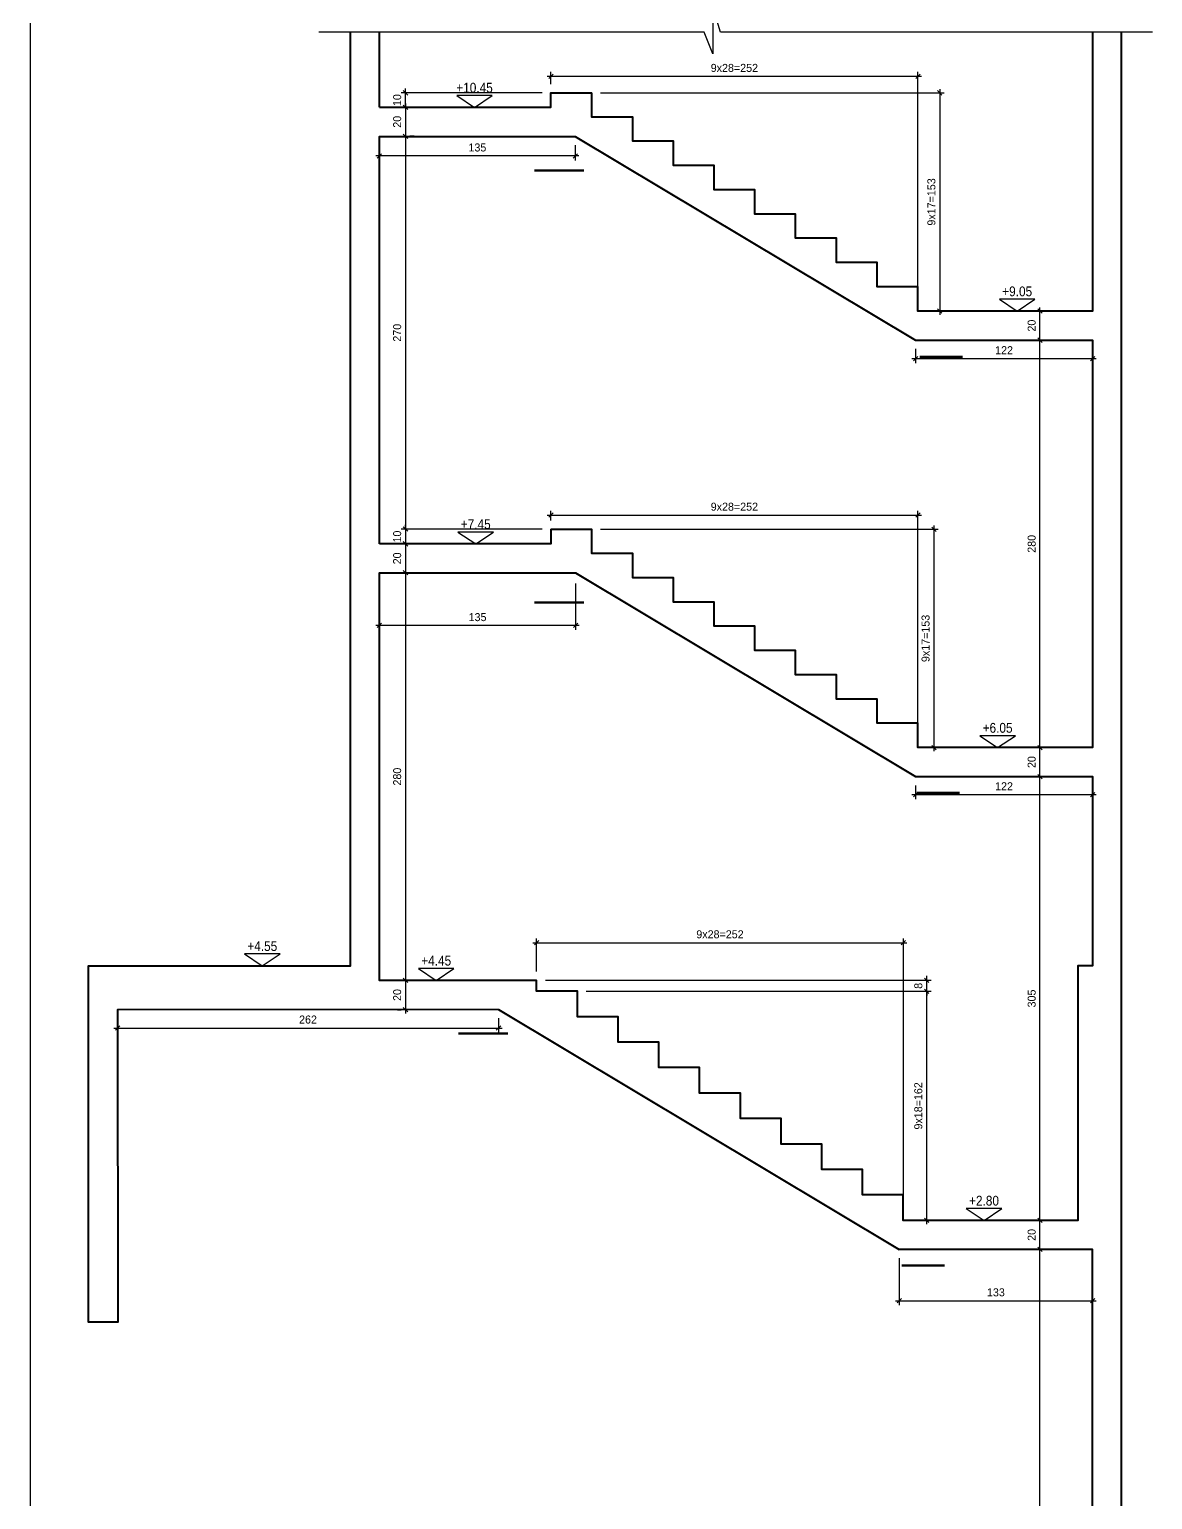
# Model space of a CAD drawing. Header units: inches. Extents: x -5298 to 11252, y 8210 to 22495.
# Drawn here: x 6456 to 7227, y 15695 to 16705 of the extents above; entities that cross this region are included whole.
import ezdxf
from ezdxf.enums import TextEntityAlignment as Align

# ---------------------------------------------------------------- set-up
doc = ezdxf.new("R2010")
doc.units = ezdxf.units.IN
doc.header["$LTSCALE"] = 11
doc.header["$MEASUREMENT"] = 0
doc.layers.get('Defpoints').update_dxf_attribs({"color": 40})
for name, color, linetype in [('break', 1, 'Continuous'), ('dim', 3, 'Continuous'), ('dim-50-v', 2, 'Continuous'), ('otm-text', 1, 'Continuous'), ('P-lines', 3, 'Continuous')]:
    doc.layers.add(name, color=color, linetype=linetype)
doc.layers.add('W', color=1, linetype='Continuous', lineweight=50)
doc.layers.add('W-Conc', color=3, linetype='Continuous', lineweight=40)
doc.styles.add('danmm', font='danmm.shx', dxfattribs={"width": 0.9})
doc.styles.add('HEBTXT', font='hebtxt-weld.shx')
doc.styles.add('ROMANS', font='romans')
doc.styles.get("Standard").update_dxf_attribs({"font": 'arial.ttf'})
doc.dimstyles.new('25', dxfattribs={"dimtxt": 5.5, "dimasz": 3, "dimexe": 3, "dimexo": 6, "dimgap": 3, "dimtad": 1, "dimdec": 0, "dimrnd": 0.5, "dimtxsty": 'HEBTXT', "dimblk1": 'OBLIQUE', "dimblk2": 'OBLIQUE', "dimsah": 1, "dimcen": 1, "dimdle": 2.5, "dimclre": 9, "dimclrt": 3, "dimazin": 3, "dimtfac": 1, "dimtdec": 0, "dimtix": 1, "dimtmove": 2, "dimatfit": 3, "dimldrblk": 'OBLIQUE'})
doc.dimstyles.get("Standard").update_dxf_attribs({"dimtxt": 2.5, "dimasz": 2.5, "dimexe": 1.25, "dimexo": 0.625, "dimtad": 1, "dimtxsty": 'Standard', "dimcen": 2.5, "dimazin": 3, "dimtfac": 1, "dimtmove": 0, "dimatfit": 3})

# ---------------------------------------------------------------- blocks, each defined once
blk = doc.blocks.new('MF1')
blk.add_lwpolyline([(30, 20), (0, 0), (-30, 20)], close=True)
at = {"style": 'ROMANS'}
blk.add_attdef('0', text='', height=6, dxfattribs=at).set_placement((0, 25), align=Align.CENTER)
blk = doc.blocks.new('_OBLIQUE')
at = {"color": 0, "linetype": 'ByBlock'}
blk.add_line((-0.5, -0.5), (0.5, 0.5), dxfattribs=at)
blk = doc.blocks.new('*D839')
at = {"layer": 'Defpoints', "color": 0, "ltscale": 5, "transparency": 16777216}
for p in [(6714.1, 16651.6, 0), (6714.1, 16631.6, 0), (6714.1, 16631.6)]:
    blk.add_point(p, dxfattribs=at)
at = {"layer": 'dim-50-v', "color": 0, "lineweight": -2, "ltscale": 5, "transparency": 16777216}
blk.add_line((6714.1, 16654.1), (6714.1, 16629.1), dxfattribs=at)
at = {"layer": 'dim-50-v', "color": 9, "lineweight": -2, "ltscale": 5, "transparency": 16777216}
for p, q in [((6720.1, 16651.6), (6717.1, 16651.6)), ((6720.1, 16631.6), (6717.1, 16631.6))]:
    blk.add_line(p, q, dxfattribs=at)
at = {"layer": 'dim-50-v', "color": 0, "lineweight": -2, "ltscale": 5, "transparency": 16777216, "xscale": 3, "yscale": 3, "zscale": 3}
for p, rotation in [((6714.1, 16651.6), 90), ((6714.1, 16631.6), 270)]:
    blk.add_blockref('_OBLIQUE', p, dxfattribs=dict(at, rotation=rotation))
at = {"layer": 'dim-50-v', "color": 3, "ltscale": 5, "transparency": 16777216, "insert": (6708.4, 16641.6), "char_height": 5.5, "attachment_point": 5, "rotation": 90, "style": 'HEBTXT'}
blk.add_mtext('\\A1;20', dxfattribs=at)
blk = doc.blocks.new('*D840')
at = {"layer": 'Defpoints', "color": 0, "ltscale": 5, "transparency": 16777216}
for p in [(6714.3, 16351.5, 0), (6713.9, 16331.6, 0), (6714.1, 16331.6)]:
    blk.add_point(p, dxfattribs=at)
at = {"layer": 'dim-50-v', "color": 9, "lineweight": -2, "ltscale": 5, "transparency": 16777216}
for p, q in [((6708.3, 16351.5), (6711.1, 16351.5)), ((6719.9, 16331.6), (6717.1, 16331.6))]:
    blk.add_line(p, q, dxfattribs=at)
at = {"layer": 'dim-50-v', "color": 0, "lineweight": -2, "ltscale": 5, "transparency": 16777216}
blk.add_line((6714.1, 16354), (6714.1, 16329.1), dxfattribs=at)
at = {"layer": 'dim-50-v', "color": 0, "lineweight": -2, "ltscale": 5, "transparency": 16777216, "xscale": 3, "yscale": 3, "zscale": 3}
for p, rotation in [((6714.1, 16351.5), 90), ((6714.1, 16331.6), 270)]:
    blk.add_blockref('_OBLIQUE', p, dxfattribs=dict(at, rotation=rotation))
at = {"layer": 'dim-50-v', "color": 3, "ltscale": 5, "transparency": 16777216, "insert": (6708.4, 16341.5), "char_height": 5.5, "attachment_point": 5, "rotation": 90, "style": 'HEBTXT'}
blk.add_mtext('\\A1;20', dxfattribs=at)
blk = doc.blocks.new('*D841')
at = {"layer": 'Defpoints', "color": 0, "ltscale": 5, "transparency": 16777216}
for p in [(6713.9, 16331.6, 0), (6714.1, 16051.5), (6722, 16051.5, 0)]:
    blk.add_point(p, dxfattribs=at)
at = {"layer": 'dim-50-v', "color": 0, "lineweight": -2, "ltscale": 5, "transparency": 16777216}
blk.add_line((6714.1, 16334.1), (6714.1, 16049), dxfattribs=at)
at = {"layer": 'dim-50-v', "color": 9, "lineweight": -2, "ltscale": 5, "transparency": 16777216}
for p, q in [((6719.9, 16331.6), (6717.1, 16331.6)), ((6716, 16051.5), (6711.1, 16051.5))]:
    blk.add_line(p, q, dxfattribs=at)
at = {"layer": 'dim-50-v', "color": 0, "lineweight": -2, "ltscale": 5, "transparency": 16777216, "xscale": 3, "yscale": 3, "zscale": 3}
for p, rotation in [((6714.1, 16331.6), 90), ((6714.1, 16051.5), 270)]:
    blk.add_blockref('_OBLIQUE', p, dxfattribs=dict(at, rotation=rotation))
at = {"layer": 'dim-50-v', "color": 3, "ltscale": 5, "transparency": 16777216, "insert": (6708.4, 16191.5), "char_height": 5.5, "attachment_point": 5, "rotation": 90, "style": 'HEBTXT'}
blk.add_mtext('\\A1;280', dxfattribs=at)
blk = doc.blocks.new('*D842')
at = {"layer": 'Defpoints', "color": 0, "ltscale": 5, "transparency": 16777216}
for p in [(6722, 16051.5, 0), (6714.1, 16031.3), (6714.5, 16031.3, 0)]:
    blk.add_point(p, dxfattribs=at)
at = {"layer": 'dim-50-v', "color": 9, "lineweight": -2, "ltscale": 5, "transparency": 16777216}
for p, q in [((6716, 16051.5), (6711.1, 16051.5)), ((6708.5, 16031.3), (6711.1, 16031.3))]:
    blk.add_line(p, q, dxfattribs=at)
at = {"layer": 'dim-50-v', "color": 0, "lineweight": -2, "ltscale": 5, "transparency": 16777216}
blk.add_line((6714.1, 16054), (6714.1, 16028.8), dxfattribs=at)
at = {"layer": 'dim-50-v', "color": 0, "lineweight": -2, "ltscale": 5, "transparency": 16777216, "xscale": 3, "yscale": 3, "zscale": 3}
for p, rotation in [((6714.1, 16051.5), 90), ((6714.1, 16031.3), 270)]:
    blk.add_blockref('_OBLIQUE', p, dxfattribs=dict(at, rotation=rotation))
at = {"layer": 'dim-50-v', "color": 3, "ltscale": 5, "transparency": 16777216, "insert": (6708.4, 16041.4), "char_height": 5.5, "attachment_point": 5, "rotation": 90, "style": 'HEBTXT'}
blk.add_mtext('\\A1;20', dxfattribs=at)
blk = doc.blocks.new('*D807')
at = {"layer": 'Defpoints', "color": 0, "ltscale": 5, "transparency": 16777216}
for p in [(7150.1, 15866.5, 0), (7150.1, 15866.5), (7121.6, 15455.5, 0)]:
    blk.add_point(p, dxfattribs=at)
at = {"layer": 'dim-50-v', "color": 0, "lineweight": -2, "ltscale": 5, "transparency": 16777216}
blk.add_line((7150.1, 15453), (7150.1, 15869), dxfattribs=at)
at = {"layer": 'dim-50-v', "color": 9, "lineweight": -2, "ltscale": 5, "transparency": 16777216}
for p, q in [((7156.1, 15866.5), (7153.1, 15866.5)), ((7127.6, 15455.5), (7153.1, 15455.5))]:
    blk.add_line(p, q, dxfattribs=at)
at = {"layer": 'dim-50-v', "color": 0, "lineweight": -2, "ltscale": 5, "transparency": 16777216, "xscale": 3, "yscale": 3, "zscale": 3}
for p, rotation in [((7150.1, 15866.5), 90), ((7150.1, 15455.5), 270)]:
    blk.add_blockref('_OBLIQUE', p, dxfattribs=dict(at, rotation=rotation))
at = {"layer": 'dim-50-v', "color": 3, "ltscale": 5, "transparency": 16777216, "insert": (7144.4, 15661), "char_height": 5.5, "attachment_point": 5, "rotation": 90, "style": 'HEBTXT'}
blk.add_mtext('\\A1;411', dxfattribs=at)
blk = doc.blocks.new('*D808')
at = {"layer": 'Defpoints', "color": 0, "ltscale": 5, "transparency": 16777216}
for p in [(7150.1, 15886.5), (7153.6, 15886.5, 0), (7150.1, 15866.5, 0)]:
    blk.add_point(p, dxfattribs=at)
at = {"layer": 'dim-50-v', "color": 9, "lineweight": -2, "ltscale": 5, "transparency": 16777216}
for p, q in [((7147.6, 15886.5), (7147.1, 15886.5)), ((7156.1, 15866.5), (7153.1, 15866.5))]:
    blk.add_line(p, q, dxfattribs=at)
at = {"layer": 'dim-50-v', "color": 0, "lineweight": -2, "ltscale": 5, "transparency": 16777216}
blk.add_line((7150.1, 15864), (7150.1, 15889), dxfattribs=at)
at = {"layer": 'dim-50-v', "color": 0, "lineweight": -2, "ltscale": 5, "transparency": 16777216, "xscale": 3, "yscale": 3, "zscale": 3}
for p, rotation in [((7150.1, 15886.5), 90), ((7150.1, 15866.5), 270)]:
    blk.add_blockref('_OBLIQUE', p, dxfattribs=dict(at, rotation=rotation))
at = {"layer": 'dim-50-v', "color": 3, "ltscale": 5, "transparency": 16777216, "insert": (7144.4, 15876.5), "char_height": 5.5, "attachment_point": 5, "rotation": 90, "style": 'HEBTXT'}
blk.add_mtext('\\A1;20', dxfattribs=at)
blk = doc.blocks.new('*D850')
at = {"layer": 'Defpoints', "color": 0, "ltscale": 5, "transparency": 16777216}
for p in [(7150.1, 16191.5, 0), (7150.1, 16191.5), (7153.6, 15886.5, 0)]:
    blk.add_point(p, dxfattribs=at)
at = {"layer": 'dim-50-v', "color": 0, "lineweight": -2, "ltscale": 5, "transparency": 16777216}
blk.add_line((7150.1, 15884), (7150.1, 16194), dxfattribs=at)
at = {"layer": 'dim-50-v', "color": 9, "lineweight": -2, "ltscale": 5, "transparency": 16777216}
for p, q in [((7156.1, 16191.5), (7153.1, 16191.5)), ((7147.6, 15886.5), (7147.1, 15886.5))]:
    blk.add_line(p, q, dxfattribs=at)
at = {"layer": 'dim-50-v', "color": 0, "lineweight": -2, "ltscale": 5, "transparency": 16777216, "xscale": 3, "yscale": 3, "zscale": 3}
for p, rotation in [((7150.1, 16191.5), 90), ((7150.1, 15886.5), 270)]:
    blk.add_blockref('_OBLIQUE', p, dxfattribs=dict(at, rotation=rotation))
at = {"layer": 'dim-50-v', "color": 3, "ltscale": 5, "transparency": 16777216, "insert": (7144.4, 16039), "char_height": 5.5, "attachment_point": 5, "rotation": 90, "style": 'HEBTXT'}
blk.add_mtext('\\A1;305', dxfattribs=at)
blk = doc.blocks.new('*D851')
at = {"layer": 'Defpoints', "color": 0, "ltscale": 5, "transparency": 16777216}
for p in [(7150.1, 16211.5), (7153.3, 16211.5, 0), (7150.1, 16191.5, 0)]:
    blk.add_point(p, dxfattribs=at)
at = {"layer": 'dim-50-v', "color": 9, "lineweight": -2, "ltscale": 5, "transparency": 16777216}
for p, q in [((7147.3, 16211.5), (7147.1, 16211.5)), ((7156.1, 16191.5), (7153.1, 16191.5))]:
    blk.add_line(p, q, dxfattribs=at)
at = {"layer": 'dim-50-v', "color": 0, "lineweight": -2, "ltscale": 5, "transparency": 16777216}
blk.add_line((7150.1, 16189), (7150.1, 16214), dxfattribs=at)
at = {"layer": 'dim-50-v', "color": 0, "lineweight": -2, "ltscale": 5, "transparency": 16777216, "xscale": 3, "yscale": 3, "zscale": 3}
for p, rotation in [((7150.1, 16211.5), 90), ((7150.1, 16191.5), 270)]:
    blk.add_blockref('_OBLIQUE', p, dxfattribs=dict(at, rotation=rotation))
at = {"layer": 'dim-50-v', "color": 3, "ltscale": 5, "transparency": 16777216, "insert": (7144.4, 16201.5), "char_height": 5.5, "attachment_point": 5, "rotation": 90, "style": 'HEBTXT'}
blk.add_mtext('\\A1;20', dxfattribs=at)
blk = doc.blocks.new('*D852')
at = {"layer": 'Defpoints', "color": 0, "ltscale": 5, "transparency": 16777216}
for p in [(7110.8, 16491.5, 0), (7150.1, 16491.5), (7153.3, 16211.5, 0)]:
    blk.add_point(p, dxfattribs=at)
at = {"layer": 'dim-50-v', "color": 0, "lineweight": -2, "ltscale": 5, "transparency": 16777216}
blk.add_line((7150.1, 16209), (7150.1, 16494), dxfattribs=at)
at = {"layer": 'dim-50-v', "color": 9, "lineweight": -2, "ltscale": 5, "transparency": 16777216}
for p, q in [((7116.8, 16491.5), (7153.1, 16491.5)), ((7147.3, 16211.5), (7147.1, 16211.5))]:
    blk.add_line(p, q, dxfattribs=at)
at = {"layer": 'dim-50-v', "color": 0, "lineweight": -2, "ltscale": 5, "transparency": 16777216, "xscale": 3, "yscale": 3, "zscale": 3}
for p, rotation in [((7150.1, 16491.5), 90), ((7150.1, 16211.5), 270)]:
    blk.add_blockref('_OBLIQUE', p, dxfattribs=dict(at, rotation=rotation))
at = {"layer": 'dim-50-v', "color": 3, "ltscale": 5, "transparency": 16777216, "insert": (7144.4, 16351.5), "char_height": 5.5, "attachment_point": 5, "rotation": 90, "style": 'HEBTXT'}
blk.add_mtext('\\A1;280', dxfattribs=at)
blk = doc.blocks.new('*D853')
at = {"layer": 'Defpoints', "color": 0, "ltscale": 5, "transparency": 16777216}
for p in [(7121.2, 16511.5, 0), (7150.1, 16511.5), (7110.8, 16491.5, 0)]:
    blk.add_point(p, dxfattribs=at)
at = {"layer": 'dim-50-v', "color": 0, "lineweight": -2, "ltscale": 5, "transparency": 16777216}
blk.add_line((7150.1, 16489), (7150.1, 16514), dxfattribs=at)
at = {"layer": 'dim-50-v', "color": 9, "lineweight": -2, "ltscale": 5, "transparency": 16777216}
for p, q in [((7127.2, 16511.5), (7153.1, 16511.5)), ((7116.8, 16491.5), (7153.1, 16491.5))]:
    blk.add_line(p, q, dxfattribs=at)
at = {"layer": 'dim-50-v', "color": 0, "lineweight": -2, "ltscale": 5, "transparency": 16777216, "xscale": 3, "yscale": 3, "zscale": 3}
for p, rotation in [((7150.1, 16511.5), 90), ((7150.1, 16491.5), 270)]:
    blk.add_blockref('_OBLIQUE', p, dxfattribs=dict(at, rotation=rotation))
at = {"layer": 'dim-50-v', "color": 3, "ltscale": 5, "transparency": 16777216, "insert": (7144.4, 16501.5), "char_height": 5.5, "attachment_point": 5, "rotation": 90, "style": 'HEBTXT'}
blk.add_mtext('\\A1;20', dxfattribs=at)
blk = doc.blocks.new('*D854')
at = {"layer": 'Defpoints', "color": 0, "ltscale": 5, "transparency": 16777216}
for p in [(7066.2, 16672.9), (6814, 16661.5, 0), (7066.2, 16511.5, 0)]:
    blk.add_point(p, dxfattribs=at)
at = {"layer": 'dim-50-v', "color": 9, "lineweight": -2, "ltscale": 5, "transparency": 16777216}
for p, q in [((6814, 16667.5), (6814, 16675.9)), ((7066.2, 16517.5), (7066.2, 16675.9))]:
    blk.add_line(p, q, dxfattribs=at)
at = {"layer": 'dim-50-v', "color": 0, "lineweight": -2, "ltscale": 5, "transparency": 16777216}
blk.add_line((6811.5, 16672.9), (7068.7, 16672.9), dxfattribs=at)
at = {"layer": 'dim-50-v', "color": 0, "lineweight": -2, "ltscale": 5, "transparency": 16777216, "xscale": 3, "yscale": 3, "zscale": 3, "rotation": 180}
blk.add_blockref('_OBLIQUE', (6814, 16672.9), dxfattribs=at)
at = {"layer": 'dim-50-v', "color": 0, "lineweight": -2, "ltscale": 5, "transparency": 16777216, "xscale": 3, "yscale": 3, "zscale": 3}
blk.add_blockref('_OBLIQUE', (7066.2, 16672.9), dxfattribs=at)
at = {"layer": 'dim-50-v', "color": 3, "ltscale": 5, "transparency": 16777216, "insert": (6940.1, 16678.6), "char_height": 5.5, "attachment_point": 5, "style": 'HEBTXT'}
blk.add_mtext('\\A1;9x28=252', dxfattribs=at)
blk = doc.blocks.new('*D855')
at = {"layer": 'Defpoints', "color": 0, "ltscale": 5, "transparency": 16777216}
for p in [(6842, 16661.5, 0), (7066.2, 16511.5, 0), (7081.2, 16511.5)]:
    blk.add_point(p, dxfattribs=at)
at = {"layer": 'dim-50-v', "color": 0, "lineweight": -2, "ltscale": 5, "transparency": 16777216}
blk.add_line((7081.2, 16664), (7081.2, 16509), dxfattribs=at)
at = {"layer": 'dim-50-v', "color": 9, "lineweight": -2, "ltscale": 5, "transparency": 16777216}
for p, q in [((6848, 16661.5), (7084.2, 16661.5)), ((7072.2, 16511.5), (7084.2, 16511.5))]:
    blk.add_line(p, q, dxfattribs=at)
at = {"layer": 'dim-50-v', "color": 0, "lineweight": -2, "ltscale": 5, "transparency": 16777216, "xscale": 3, "yscale": 3, "zscale": 3}
for p, rotation in [((7081.2, 16661.5), 90), ((7081.2, 16511.5), 270)]:
    blk.add_blockref('_OBLIQUE', p, dxfattribs=dict(at, rotation=rotation))
at = {"layer": 'dim-50-v', "color": 3, "ltscale": 5, "transparency": 16777216, "insert": (7075.5, 16586.5), "char_height": 5.5, "attachment_point": 5, "rotation": 90, "style": 'HEBTXT'}
blk.add_mtext('\\A1;9x17=153', dxfattribs=at)
blk = doc.blocks.new('*D856')
at = {"layer": 'Defpoints', "color": 0, "ltscale": 5, "transparency": 16777216}
for p in [(6714.1, 16661.5), (6814, 16661.5, 0), (6714.1, 16651.6, 0)]:
    blk.add_point(p, dxfattribs=at)
at = {"layer": 'dim-50-v', "color": 0, "lineweight": -2, "ltscale": 5, "transparency": 16777216}
for p, q in [((6714.1, 16661.5), (6714.1, 16664.5)), ((6714.1, 16651.6), (6714.1, 16661.5)), ((6714.1, 16651.6), (6714.1, 16648.6))]:
    blk.add_line(p, q, dxfattribs=at)
at = {"layer": 'dim-50-v', "color": 9, "lineweight": -2, "ltscale": 5, "transparency": 16777216}
for p, q in [((6808, 16661.5), (6711.1, 16661.5)), ((6720.1, 16651.6), (6717.1, 16651.6))]:
    blk.add_line(p, q, dxfattribs=at)
at = {"layer": 'dim-50-v', "color": 0, "lineweight": -2, "ltscale": 5, "transparency": 16777216, "xscale": 3, "yscale": 3, "zscale": 3}
for p, rotation in [((6714.1, 16661.5), 270), ((6714.1, 16651.6), 90)]:
    blk.add_blockref('_OBLIQUE', p, dxfattribs=dict(at, rotation=rotation))
at = {"layer": 'dim-50-v', "color": 3, "ltscale": 5, "transparency": 16777216, "insert": (6708.4, 16656.5), "char_height": 5.5, "attachment_point": 5, "rotation": 90, "style": 'HEBTXT'}
blk.add_mtext('\\A1;10', dxfattribs=at)
blk = doc.blocks.new('*D857')
at = {"layer": 'Defpoints', "color": 0, "ltscale": 5, "transparency": 16777216}
for p in [(6714.1, 16631.6, 0), (6714.1, 16361.6), (6814, 16361.6, 0)]:
    blk.add_point(p, dxfattribs=at)
at = {"layer": 'dim-50-v', "color": 0, "lineweight": -2, "ltscale": 5, "transparency": 16777216}
blk.add_line((6714.1, 16634.1), (6714.1, 16359.1), dxfattribs=at)
at = {"layer": 'dim-50-v', "color": 9, "lineweight": -2, "ltscale": 5, "transparency": 16777216}
for p, q in [((6720.1, 16631.6), (6717.1, 16631.6)), ((6808, 16361.6), (6711.1, 16361.6))]:
    blk.add_line(p, q, dxfattribs=at)
at = {"layer": 'dim-50-v', "color": 0, "lineweight": -2, "ltscale": 5, "transparency": 16777216, "xscale": 3, "yscale": 3, "zscale": 3}
for p, rotation in [((6714.1, 16631.6), 90), ((6714.1, 16361.6), 270)]:
    blk.add_blockref('_OBLIQUE', p, dxfattribs=dict(at, rotation=rotation))
at = {"layer": 'dim-50-v', "color": 3, "ltscale": 5, "transparency": 16777216, "insert": (6708.4, 16496.6), "char_height": 5.5, "attachment_point": 5, "rotation": 90, "style": 'HEBTXT'}
blk.add_mtext('\\A1;270', dxfattribs=at)
blk = doc.blocks.new('*D858')
at = {"layer": 'Defpoints', "color": 0, "ltscale": 5, "transparency": 16777216}
for p in [(6814, 16361.6, 0), (6714.1, 16351.5), (6814, 16351.5, 0)]:
    blk.add_point(p, dxfattribs=at)
at = {"layer": 'dim-50-v', "color": 9, "lineweight": -2, "ltscale": 5, "transparency": 16777216}
for p, q in [((6808, 16361.6), (6711.1, 16361.6)), ((6808, 16351.5), (6711.1, 16351.5))]:
    blk.add_line(p, q, dxfattribs=at)
at = {"layer": 'dim-50-v', "color": 0, "lineweight": -2, "ltscale": 5, "transparency": 16777216}
for p, q in [((6714.1, 16361.6), (6714.1, 16364.6)), ((6714.1, 16361.6), (6714.1, 16351.5)), ((6714.1, 16351.5), (6714.1, 16348.5))]:
    blk.add_line(p, q, dxfattribs=at)
at = {"layer": 'dim-50-v', "color": 0, "lineweight": -2, "ltscale": 5, "transparency": 16777216, "xscale": 3, "yscale": 3, "zscale": 3}
for p, rotation in [((6714.1, 16361.6), 270), ((6714.1, 16351.5), 90)]:
    blk.add_blockref('_OBLIQUE', p, dxfattribs=dict(at, rotation=rotation))
at = {"layer": 'dim-50-v', "color": 3, "ltscale": 5, "transparency": 16777216, "insert": (6708.4, 16356.5), "char_height": 5.5, "attachment_point": 5, "rotation": 90, "style": 'HEBTXT'}
blk.add_mtext('\\A1;10', dxfattribs=at)
blk = doc.blocks.new('*D859')
at = {"layer": 'Defpoints', "color": 0, "ltscale": 5, "transparency": 16777216}
for p in [(7066.2, 16371.3), (6814, 16361.5, 0), (7066.2, 16211.5, 0)]:
    blk.add_point(p, dxfattribs=at)
at = {"layer": 'dim-50-v', "color": 0, "lineweight": -2, "ltscale": 5, "transparency": 16777216}
blk.add_line((6811.5, 16371.3), (7068.7, 16371.3), dxfattribs=at)
at = {"layer": 'dim-50-v', "color": 9, "lineweight": -2, "ltscale": 5, "transparency": 16777216}
for p, q in [((6814, 16367.5), (6814, 16374.3)), ((7066.2, 16217.5), (7066.2, 16374.3))]:
    blk.add_line(p, q, dxfattribs=at)
at = {"layer": 'dim-50-v', "color": 0, "lineweight": -2, "ltscale": 5, "transparency": 16777216, "xscale": 3, "yscale": 3, "zscale": 3, "rotation": 180}
blk.add_blockref('_OBLIQUE', (6814, 16371.3), dxfattribs=at)
at = {"layer": 'dim-50-v', "color": 0, "lineweight": -2, "ltscale": 5, "transparency": 16777216, "xscale": 3, "yscale": 3, "zscale": 3}
blk.add_blockref('_OBLIQUE', (7066.2, 16371.3), dxfattribs=at)
at = {"layer": 'dim-50-v', "color": 3, "ltscale": 5, "transparency": 16777216, "insert": (6940.1, 16377), "char_height": 5.5, "attachment_point": 5, "style": 'HEBTXT'}
blk.add_mtext('\\A1;9x28=252', dxfattribs=at)
blk = doc.blocks.new('*D860')
at = {"layer": 'Defpoints', "color": 0, "ltscale": 5, "transparency": 16777216}
for p in [(6842.2, 16361.5, 0), (7066.2, 16211.5, 0), (7077.2, 16211.5)]:
    blk.add_point(p, dxfattribs=at)
at = {"layer": 'dim-50-v', "color": 9, "lineweight": -2, "ltscale": 5, "transparency": 16777216}
for p, q in [((6848.2, 16361.5), (7080.2, 16361.5)), ((7072.2, 16211.5), (7080.2, 16211.5))]:
    blk.add_line(p, q, dxfattribs=at)
at = {"layer": 'dim-50-v', "color": 0, "lineweight": -2, "ltscale": 5, "transparency": 16777216}
blk.add_line((7077.2, 16364), (7077.2, 16209), dxfattribs=at)
at = {"layer": 'dim-50-v', "color": 0, "lineweight": -2, "ltscale": 5, "transparency": 16777216, "xscale": 3, "yscale": 3, "zscale": 3}
for p, rotation in [((7077.2, 16361.5), 90), ((7077.2, 16211.5), 270)]:
    blk.add_blockref('_OBLIQUE', p, dxfattribs=dict(at, rotation=rotation))
at = {"layer": 'dim-50-v', "color": 3, "ltscale": 5, "transparency": 16777216, "insert": (7071.5, 16286.5), "char_height": 5.5, "attachment_point": 5, "rotation": 90, "style": 'HEBTXT'}
blk.add_mtext('\\A1;9x17=153', dxfattribs=at)
blk = doc.blocks.new('*D861')
at = {"layer": 'Defpoints', "color": 0, "ltscale": 5, "transparency": 16777216}
for p in [(7056.2, 16077.3), (6804.2, 16051.5, 0), (7056.2, 15886.5, 0)]:
    blk.add_point(p, dxfattribs=at)
at = {"layer": 'dim-50-v', "color": 9, "lineweight": -2, "ltscale": 5, "transparency": 16777216}
for p, q in [((6804.2, 16057.5), (6804.2, 16080.3)), ((7056.2, 15892.5), (7056.2, 16080.3))]:
    blk.add_line(p, q, dxfattribs=at)
at = {"layer": 'dim-50-v', "color": 0, "lineweight": -2, "ltscale": 5, "transparency": 16777216}
blk.add_line((6801.7, 16077.3), (7058.7, 16077.3), dxfattribs=at)
at = {"layer": 'dim-50-v', "color": 0, "lineweight": -2, "ltscale": 5, "transparency": 16777216, "xscale": 3, "yscale": 3, "zscale": 3, "rotation": 180}
blk.add_blockref('_OBLIQUE', (6804.2, 16077.3), dxfattribs=at)
at = {"layer": 'dim-50-v', "color": 0, "lineweight": -2, "ltscale": 5, "transparency": 16777216, "xscale": 3, "yscale": 3, "zscale": 3}
blk.add_blockref('_OBLIQUE', (7056.2, 16077.3), dxfattribs=at)
at = {"layer": 'dim-50-v', "color": 3, "ltscale": 5, "transparency": 16777216, "insert": (6930.2, 16083.1), "char_height": 5.5, "attachment_point": 5, "style": 'HEBTXT'}
blk.add_mtext('\\A1;9x28=252', dxfattribs=at)
blk = doc.blocks.new('*D816')
at = {"layer": 'Defpoints', "color": 0, "ltscale": 5, "transparency": 16777216}
for p in [(6832.2, 16044, 0), (7072.3, 16044), (7056.2, 15886.5, 0)]:
    blk.add_point(p, dxfattribs=at)
at = {"layer": 'dim-50-v', "color": 9, "lineweight": -2, "ltscale": 5, "transparency": 16777216}
for p, q in [((6838.2, 16044), (7075.3, 16044)), ((7062.2, 15886.5), (7075.3, 15886.5))]:
    blk.add_line(p, q, dxfattribs=at)
at = {"layer": 'dim-50-v', "color": 0, "lineweight": -2, "ltscale": 5, "transparency": 16777216}
blk.add_line((7072.3, 15884), (7072.3, 16046.5), dxfattribs=at)
at = {"layer": 'dim-50-v', "color": 0, "lineweight": -2, "ltscale": 5, "transparency": 16777216, "xscale": 3, "yscale": 3, "zscale": 3}
for p, rotation in [((7072.3, 16044), 90), ((7072.3, 15886.5), 270)]:
    blk.add_blockref('_OBLIQUE', p, dxfattribs=dict(at, rotation=rotation))
at = {"layer": 'dim-50-v', "color": 3, "ltscale": 5, "transparency": 16777216, "insert": (7066.5, 15965.2), "char_height": 5.5, "attachment_point": 5, "rotation": 90, "style": 'HEBTXT'}
blk.add_mtext('\\A1;9x18=162', dxfattribs=at)
blk = doc.blocks.new('*D817')
at = {"layer": 'Defpoints', "color": 0, "ltscale": 5, "transparency": 16777216}
for p in [(6804.2, 16051.5, 0), (7072.3, 16051.5), (6832.2, 16044, 0)]:
    blk.add_point(p, dxfattribs=at)
at = {"layer": 'dim-50-v', "color": 9, "lineweight": -2, "ltscale": 5, "transparency": 16777216}
for p, q in [((6810.2, 16051.5), (7075.3, 16051.5)), ((6838.2, 16044), (7075.3, 16044))]:
    blk.add_line(p, q, dxfattribs=at)
at = {"layer": 'dim-50-v', "color": 0, "lineweight": -2, "ltscale": 5, "transparency": 16777216}
for p, q in [((7072.3, 16051.5), (7072.3, 16054.5)), ((7072.3, 16044), (7072.3, 16051.5)), ((7072.3, 16044), (7072.3, 16041))]:
    blk.add_line(p, q, dxfattribs=at)
at = {"layer": 'dim-50-v', "color": 0, "lineweight": -2, "ltscale": 5, "transparency": 16777216, "xscale": 3, "yscale": 3, "zscale": 3}
for p, rotation in [((7072.3, 16051.5), 270), ((7072.3, 16044), 90)]:
    blk.add_blockref('_OBLIQUE', p, dxfattribs=dict(at, rotation=rotation))
at = {"layer": 'dim-50-v', "color": 3, "ltscale": 5, "transparency": 16777216, "insert": (7066.5, 16047.7), "char_height": 5.5, "attachment_point": 5, "rotation": 90, "style": 'HEBTXT'}
blk.add_mtext('\\A1;8', dxfattribs=at)
blk = doc.blocks.new('*D833')
at = {"layer": 'Defpoints', "color": 0, "linetype": 'Continuous', "transparency": 16777216}
for p in [(6778, 16031.4, 0), (6516.2, 16019.6, 0), (6778, 16018.7)]:
    blk.add_point(p, dxfattribs=at)
at = {"layer": 'dim-50-v', "color": 0, "linetype": 'Continuous', "lineweight": -2, "transparency": 16777216}
blk.add_line((6513.7, 16018.7), (6780.5, 16018.7), dxfattribs=at)
at = {"layer": 'dim-50-v', "color": 9, "linetype": 'Continuous', "lineweight": -2, "transparency": 16777216}
for p, q in [((6778, 16025.4), (6778, 16015.7)), ((6516.2, 16013.6), (6516.2, 16015.7))]:
    blk.add_line(p, q, dxfattribs=at)
at = {"layer": 'dim-50-v', "color": 0, "linetype": 'Continuous', "lineweight": -2, "transparency": 16777216, "xscale": 3, "yscale": 3, "zscale": 3, "rotation": 180}
blk.add_blockref('_OBLIQUE', (6516.2, 16018.7), dxfattribs=at)
at = {"layer": 'dim-50-v', "color": 0, "linetype": 'Continuous', "lineweight": -2, "transparency": 16777216, "xscale": 3, "yscale": 3, "zscale": 3}
blk.add_blockref('_OBLIQUE', (6778, 16018.7), dxfattribs=at)
at = {"layer": 'dim-50-v', "color": 3, "linetype": 'Continuous', "transparency": 16777216, "insert": (6647.1, 16024.5), "char_height": 5.5, "attachment_point": 5, "style": 'HEBTXT'}
blk.add_mtext('\\A1;262', dxfattribs=at)
blk = doc.blocks.new('*D797')
at = {"layer": 'Defpoints', "color": 0, "ltscale": 5, "transparency": 16777216}
for p in [(7053.4, 15866.5, 0), (7186.2, 15866.5, 0), (7186.2, 15831.3)]:
    blk.add_point(p, dxfattribs=at)
at = {"layer": 'dim-50-v', "color": 9, "lineweight": -2, "ltscale": 5, "transparency": 16777216}
for p, q in [((7053.4, 15860.5), (7053.4, 15828.3)), ((7186.2, 15860.5), (7186.2, 15828.3))]:
    blk.add_line(p, q, dxfattribs=at)
at = {"layer": 'dim-50-v', "color": 0, "lineweight": -2, "ltscale": 5, "transparency": 16777216}
blk.add_line((7050.9, 15831.3), (7188.7, 15831.3), dxfattribs=at)
at = {"layer": 'dim-50-v', "color": 0, "lineweight": -2, "ltscale": 5, "transparency": 16777216, "xscale": 3, "yscale": 3, "zscale": 3, "rotation": 180}
blk.add_blockref('_OBLIQUE', (7053.4, 15831.3), dxfattribs=at)
at = {"layer": 'dim-50-v', "color": 0, "lineweight": -2, "ltscale": 5, "transparency": 16777216, "xscale": 3, "yscale": 3, "zscale": 3}
blk.add_blockref('_OBLIQUE', (7186.2, 15831.3), dxfattribs=at)
at = {"layer": 'dim-50-v', "color": 3, "ltscale": 5, "transparency": 16777216, "insert": (7119.8, 15837), "char_height": 5.5, "attachment_point": 5, "style": 'HEBTXT'}
blk.add_mtext('\\A1;133', dxfattribs=at)
blk = doc.blocks.new('*D798')
at = {"layer": 'Defpoints', "color": 0, "ltscale": 5, "transparency": 16777216}
for p in [(6696.2, 16330.3, 0), (6831, 16330.3, 0), (6696.2, 16295.4)]:
    blk.add_point(p, dxfattribs=at)
at = {"layer": 'dim-50-v', "color": 9, "lineweight": -2, "ltscale": 5, "transparency": 16777216}
for p, q in [((6696.2, 16324.3), (6696.2, 16292.4)), ((6831, 16324.3), (6831, 16292.4))]:
    blk.add_line(p, q, dxfattribs=at)
at = {"layer": 'dim-50-v', "color": 0, "lineweight": -2, "ltscale": 5, "transparency": 16777216}
blk.add_line((6833.5, 16295.4), (6693.7, 16295.4), dxfattribs=at)
at = {"layer": 'dim-50-v', "color": 0, "lineweight": -2, "ltscale": 5, "transparency": 16777216, "xscale": 3, "yscale": 3, "zscale": 3, "rotation": 180}
blk.add_blockref('_OBLIQUE', (6696.2, 16295.4), dxfattribs=at)
at = {"layer": 'dim-50-v', "color": 0, "lineweight": -2, "ltscale": 5, "transparency": 16777216, "xscale": 3, "yscale": 3, "zscale": 3}
blk.add_blockref('_OBLIQUE', (6831, 16295.4), dxfattribs=at)
at = {"layer": 'dim-50-v', "color": 3, "ltscale": 5, "transparency": 16777216, "insert": (6763.6, 16301.1), "char_height": 5.5, "attachment_point": 5, "style": 'HEBTXT'}
blk.add_mtext('\\A1;135', dxfattribs=at)
blk = doc.blocks.new('*D821')
at = {"layer": 'Defpoints', "color": 0, "ltscale": 5, "transparency": 16777216}
for p in [(7064.6, 16191.5, 0), (7186.2, 16191.5, 0), (7186.2, 16179.1)]:
    blk.add_point(p, dxfattribs=at)
at = {"layer": 'dim-50-v', "color": 0, "lineweight": -2, "ltscale": 5, "transparency": 16777216}
blk.add_line((7062.1, 16179.1), (7188.7, 16179.1), dxfattribs=at)
at = {"layer": 'dim-50-v', "color": 9, "lineweight": -2, "ltscale": 5, "transparency": 16777216}
for p, q in [((7064.6, 16185.5), (7064.6, 16176.1)), ((7186.2, 16185.5), (7186.2, 16176.1))]:
    blk.add_line(p, q, dxfattribs=at)
at = {"layer": 'dim-50-v', "color": 0, "lineweight": -2, "ltscale": 5, "transparency": 16777216, "xscale": 3, "yscale": 3, "zscale": 3, "rotation": 180}
blk.add_blockref('_OBLIQUE', (7064.6, 16179.1), dxfattribs=at)
at = {"layer": 'dim-50-v', "color": 0, "lineweight": -2, "ltscale": 5, "transparency": 16777216, "xscale": 3, "yscale": 3, "zscale": 3}
blk.add_blockref('_OBLIQUE', (7186.2, 16179.1), dxfattribs=at)
at = {"layer": 'dim-50-v', "color": 3, "ltscale": 5, "transparency": 16777216, "insert": (7125.4, 16184.9), "char_height": 5.5, "attachment_point": 5, "style": 'HEBTXT'}
blk.add_mtext('\\A1;122', dxfattribs=at)
blk = doc.blocks.new('*D822')
at = {"layer": 'Defpoints', "color": 0, "ltscale": 5, "transparency": 16777216}
for p in [(7064.6, 16491.5, 0), (7186.2, 16491.5, 0), (7186.2, 16478.8)]:
    blk.add_point(p, dxfattribs=at)
at = {"layer": 'dim-50-v', "color": 9, "lineweight": -2, "ltscale": 5, "transparency": 16777216}
for p, q in [((7064.6, 16485.5), (7064.6, 16475.8)), ((7186.2, 16485.5), (7186.2, 16475.8))]:
    blk.add_line(p, q, dxfattribs=at)
at = {"layer": 'dim-50-v', "color": 0, "lineweight": -2, "ltscale": 5, "transparency": 16777216}
blk.add_line((7062.1, 16478.8), (7188.7, 16478.8), dxfattribs=at)
at = {"layer": 'dim-50-v', "color": 0, "lineweight": -2, "ltscale": 5, "transparency": 16777216, "xscale": 3, "yscale": 3, "zscale": 3, "rotation": 180}
blk.add_blockref('_OBLIQUE', (7064.6, 16478.8), dxfattribs=at)
at = {"layer": 'dim-50-v', "color": 0, "lineweight": -2, "ltscale": 5, "transparency": 16777216, "xscale": 3, "yscale": 3, "zscale": 3}
blk.add_blockref('_OBLIQUE', (7186.2, 16478.8), dxfattribs=at)
at = {"layer": 'dim-50-v', "color": 3, "ltscale": 5, "transparency": 16777216, "insert": (7125.4, 16484.6), "char_height": 5.5, "attachment_point": 5, "style": 'HEBTXT'}
blk.add_mtext('\\A1;122', dxfattribs=at)
blk = doc.blocks.new('*D823')
at = {"layer": 'Defpoints', "color": 0, "ltscale": 5, "transparency": 16777216}
for p in [(6696.2, 16631.5, 0), (6830.8, 16631.5, 0), (6696.2, 16618.1)]:
    blk.add_point(p, dxfattribs=at)
at = {"layer": 'dim-50-v', "color": 9, "lineweight": -2, "ltscale": 5, "transparency": 16777216}
for p, q in [((6696.2, 16625.5), (6696.2, 16615.1)), ((6830.8, 16625.5), (6830.8, 16615.1))]:
    blk.add_line(p, q, dxfattribs=at)
at = {"layer": 'dim-50-v', "color": 0, "lineweight": -2, "ltscale": 5, "transparency": 16777216}
blk.add_line((6833.3, 16618.1), (6693.7, 16618.1), dxfattribs=at)
at = {"layer": 'dim-50-v', "color": 0, "lineweight": -2, "ltscale": 5, "transparency": 16777216, "xscale": 3, "yscale": 3, "zscale": 3, "rotation": 180}
blk.add_blockref('_OBLIQUE', (6696.2, 16618.1), dxfattribs=at)
at = {"layer": 'dim-50-v', "color": 0, "lineweight": -2, "ltscale": 5, "transparency": 16777216, "xscale": 3, "yscale": 3, "zscale": 3}
blk.add_blockref('_OBLIQUE', (6830.8, 16618.1), dxfattribs=at)
at = {"layer": 'dim-50-v', "color": 3, "ltscale": 5, "transparency": 16777216, "insert": (6763.5, 16623.9), "char_height": 5.5, "attachment_point": 5, "style": 'HEBTXT'}
blk.add_mtext('\\A1;135', dxfattribs=at)
blk = doc.blocks.new('_CLOSEDFILLED')
at = {"color": 0, "linetype": 'BYBLOCK'}
blk.add_solid([(-1, 0.2), (0, 0), (-1, -0.2)], dxfattribs=at)
blk = doc.blocks.new('*D3')
at = {"color": 2}
for p, q in [((6496.3, 17785.2), (6456.3, 17785.2)), ((6456.3, 14647.7), (6456.3, 17784.9)), ((6456.3, 11503.5), (6456.3, 14640.7)), ((6496.3, 11503.3), (6456.3, 11503.3))]:
    blk.add_line(p, q, dxfattribs=at)
at = {"layer": 'Defpoints'}
for p in [(6496.3, 17785.2), (6456.3, 11503.3), (6496.3, 11503.3)]:
    blk.add_point(p, dxfattribs=at)
at = {"layer": 'DIM', "color": 2, "xscale": 0.25, "yscale": 0.25}
for p, rotation in [((6456.3, 17785.2), 90), ((6456.3, 11503.3), 270)]:
    blk.add_blockref('_CLOSEDFILLED', p, dxfattribs=dict(at, rotation=rotation))
at = {"layer": 'DIM', "color": 0, "insert": (6456.3, 14644.2), "char_height": 1, "attachment_point": 5, "rotation": 90}
blk.add_mtext('6281,93', dxfattribs=at)

msp = doc.modelspace()

# ---------------------------------------------------------------- linework, layer by layer
at = {"layer": 'break', "elevation": -0.252}
msp.add_lwpolyline([(7227.477, 16703.083), (6930.544, 16703.083), (6925.368, 16720.503), (6925.368, 16688.407), (6919.244, 16703.083), (6654.472, 16703.083)], dxfattribs=at)
at = {"layer": 'W', "ltscale": 5}
for points, elevation in [([(6802.646, 16608), (6836.545, 16608)], -0.313), ([(7096.882, 16480.136), (7067.544, 16480.136)], -0.313), ([(6802.766, 16311.103), (6836.665, 16311.103)], -0.313), ([(7094.747, 16180.361), (7065.409, 16180.361)], -0.313), ([(6750.499, 16014.99), (6784.397, 16014.99)], -0.334), ([(7084.493, 15855.465), (7055.155, 15855.465)], -0.313)]:
    msp.add_lwpolyline(points, dxfattribs=dict(at, elevation=elevation))
at = {"layer": 'W-Conc', "ltscale": 5}
for points, elevation in [([(6777.956, 16031.356), (6516.174, 16031.187), (6516.313, 15816.471), (6496.312, 15816.458), (6496.312, 16061.471), (6676.201, 16061.471), (6676.2, 16703.115)], -0.3), ([(6696.201, 16651.561), (6696.201, 16703.115)], -0.3), ([(7186.202, 16703.083), (7186.201, 16511.501), (7066.201, 16511.501), (7066.201, 16528.171), (7038.201, 16528.171), (7038.201, 16544.841), (7010.201, 16544.841), (7010.201, 16561.511), (6982.201, 16561.511), (6982.201, 16578.181), (6954.201, 16578.181), (6954.201, 16594.851), (6926.201, 16594.851), (6926.201, 16611.521), (6898.201, 16611.521), (6898.201, 16628.191), (6870.201, 16628.191), (6870.201, 16644.861), (6863.645, 16644.861), (6842.043, 16644.861), (6842.043, 16661.531)], -0.3), ([(7206.224, 15090.965), (7206.224, 16703.083)], -0.252), ([(6696.201, 16651.561), (6814.043, 16651.561), (6814.043, 16661.531), (6842.043, 16661.531)], -0.3), ([(6696.201, 16351.561), (6696.201, 16631.561), (6830.754, 16631.548), (7064.636, 16491.501), (7186.203, 16491.501), (7186.201, 16211.501), (7066.201, 16211.501), (7066.201, 16228.171), (7038.201, 16228.171), (7038.201, 16244.841), (7010.201, 16244.841), (7010.201, 16261.511), (6982.201, 16261.511), (6982.201, 16278.181), (6954.201, 16278.181), (6954.201, 16294.851), (6926.201, 16294.851), (6926.201, 16311.521), (6898.201, 16311.521), (6898.201, 16328.191), (6870.201, 16328.191), (6870.201, 16344.861), (6842.043, 16344.861), (6842.201, 16361.471), (6814.043, 16361.471)], -0.3), ([(6814.043, 16361.561), (6814.043, 16351.531), (6696.201, 16351.471)], -0.3), ([(6777.956, 16031.356), (7053.382, 15866.471)], -0.3), ([(7186.203, 15455.541), (7186.203, 15866.471), (7053.382, 15866.471)], -0.3)]:
    msp.add_lwpolyline(points, dxfattribs=dict(at, elevation=elevation))
at = {"layer": 'W-Conc', "ltscale": 5, "elevation": -0.3}
msp.add_lwpolyline([(7064.636, 16191.501), (7186.201, 16191.501), (7186.201, 16061.471), (7176.2, 16061.471), (7176.2, 15886.471), (7056.192, 15886.471), (7056.192, 15903.971), (7028.192, 15903.971), (7028.192, 15921.471), (7000.192, 15921.471), (7000.192, 15938.971), (6972.192, 15938.971), (6972.192, 15956.471), (6944.192, 15956.471), (6944.192, 15973.971), (6916.192, 15973.971), (6916.192, 15991.471), (6888.192, 15991.471), (6888.192, 16008.971), (6860.192, 16008.971), (6860.192, 16026.471), (6832.192, 16026.471), (6832.192, 16043.971), (6804.196, 16043.971), (6804.196, 16051.471), (6696.201, 16051.471), (6696.201, 16331.561), (6830.87, 16331.478)], close=True, dxfattribs=at)

# ---------------------------------------------------------------- block references
at = {"layer": 'P-lines', "color": 3}
ref = msp.add_blockref('MF1', (6761.533, 16651.495, -0.3), dxfattribs=dict(at, xscale=-0.4065600000089035, yscale=0.4065600000089035, zscale=0.4065600000089035))
ref.add_attrib('-3.25', '+10.45', dxfattribs={"layer": 'otm-text', "height": 6.75, "style": 'danmm', "width": 0.9}).set_placement((6761.533, 16661.659, -0.3), align=Align.CENTER)
ref = msp.add_blockref('MF1', (7134.439, 16511.501, -0.3), dxfattribs=dict(at, xscale=-0.4065600000089035, yscale=0.4065600000089035, zscale=0.4065600000089035))
ref.add_attrib('-3.25', '+9.05', dxfattribs={"layer": 'otm-text', "height": 6.75, "style": 'danmm', "width": 0.9}).set_placement((7134.439, 16521.665, -0.3), align=Align.CENTER)
ref = msp.add_blockref('MF1', (6762.368, 16351.501, -0.3), dxfattribs=dict(at, xscale=-0.4065600000089035, yscale=0.4065600000089035, zscale=0.4065600000089035))
ref.add_attrib('-3.25', '+7.45', dxfattribs={"layer": 'otm-text', "height": 6.75, "style": 'danmm', "width": 0.9}).set_placement((6762.368, 16361.665, -0.3), align=Align.CENTER)
ref = msp.add_blockref('MF1', (7120.966, 16211.501, -0.3), dxfattribs=dict(at, xscale=-0.4065600000089035, yscale=0.4065600000089035, zscale=0.4065600000089035))
ref.add_attrib('-3.25', '+6.05', dxfattribs={"layer": 'otm-text', "height": 6.75, "style": 'danmm', "width": 0.9}).set_placement((7120.966, 16221.665, -0.3), align=Align.CENTER)
ref = msp.add_blockref('MF1', (6615.681, 16061.471, -0.3), dxfattribs=dict(at, xscale=-0.4065600000089035, yscale=0.4065600000089035, zscale=0.4065600000089035))
ref.add_attrib('-3.25', '+4.55', dxfattribs={"layer": 'otm-text', "height": 6.75, "style": 'danmm', "width": 0.9}).set_placement((6615.681, 16071.635, -0.3), align=Align.CENTER)
ref = msp.add_blockref('MF1', (6735.204, 16051.471, -0.3), dxfattribs=dict(at, xscale=-0.4065600000089035, yscale=0.4065600000089035, zscale=0.4065600000089035))
ref.add_attrib('-3.25', '+4.45', dxfattribs={"layer": 'otm-text', "height": 6.75, "style": 'danmm', "width": 0.9}).set_placement((6735.204, 16061.635, -0.3), align=Align.CENTER)
ref = msp.add_blockref('MF1', (7111.638, 15886.471, -0.3), dxfattribs=dict(at, xscale=-0.4065600000089035, yscale=0.4065600000089035, zscale=0.4065600000089035))
ref.add_attrib('-3.25', '+2.80', dxfattribs={"layer": 'otm-text', "height": 6.75, "style": 'danmm', "width": 0.9}).set_placement((7111.638, 15896.635, -0.3), align=Align.CENTER)

# ---------------------------------------------------------------- dimensions: what is measured, and where the dimension line sits
at = {"layer": 'DIM', "color": 2}
dim = msp.add_linear_dim(base=(6456.312, 11503.269), p1=(6496.312, 11503.269), p2=(6496.312, 17785.198), angle=90, dimstyle='Standard', dxfattribs=at)
dim.commit()
dim.dimension.update_dxf_attribs({"geometry": '*D3', "text_midpoint": (6456.312, 14644.234)})
at = {"layer": 'dim-50-v', "ltscale": 5}
for base, p1, p2, picture, middle in [((7066.201, 16672.86, -0.313), (6814.043, 16661.531, -0.3), (7066.201, 16511.501, -0.3), '*D854', (6940.122, 16678.61, -0.313)), ((7066.201, 16371.252, -0.313), (6814.043, 16361.471, -0.3), (7066.201, 16211.501, -0.3), '*D859', (6940.122, 16377.002, -0.313)), ((7056.192, 16077.333, -0.313), (6804.196, 16051.471, -0.3), (7056.192, 15886.471, -0.3), '*D861', (6930.194, 16083.083, -0.313))]:
    dim = msp.add_linear_dim(base=base, p1=p1, p2=p2, text='9x28=<>', dimstyle='25', dxfattribs=at)
    dim.commit()
    dim.dimension.update_dxf_attribs({"geometry": picture, "text_midpoint": middle})
for base, p1, p2, picture, middle in [((6714.119, 16661.531, -0.313), (6714.086, 16651.561, -0.3), (6814.043, 16661.531, -0.3), '*D856', (6708.369, 16656.546, -0.313)), ((6714.119, 16631.559, -0.313), (6714.086, 16651.561, -0.3), (6714.084, 16631.559, -0.3), '*D839', (6708.369, 16641.56, -0.313)), ((6714.119, 16361.561, -0.313), (6714.084, 16631.559, -0.3), (6814.043, 16361.561, -0.3), '*D857', (6708.369, 16496.56, -0.313)), ((7150.148, 16511.501, -0.313), (7110.802, 16491.501, -0.3), (7121.174, 16511.501, -0.3), '*D853', (7144.398, 16501.501, -0.313)), ((7150.148, 16491.501, -0.313), (7153.305, 16211.501, -0.3), (7110.802, 16491.501, -0.3), '*D852', (7144.398, 16351.501, -0.313)), ((6714.119, 16351.531, -0.313), (6814.043, 16361.561, -0.3), (6814.043, 16351.531, -0.3), '*D858', (6708.369, 16356.546, -0.313)), ((6714.119, 16331.55, -0.313), (6714.274, 16351.481, -0.3), (6713.919, 16331.55, -0.3), '*D840', (6708.369, 16341.515, -0.313)), ((6714.119, 16051.471, -0.313), (6713.919, 16331.55, -0.3), (6722.002, 16051.471, -0.3), '*D841', (6708.369, 16191.511, -0.313)), ((7150.148, 16211.501, -0.313), (7150.148, 16191.501, -0.3), (7153.305, 16211.501, -0.3), '*D851', (7144.398, 16201.501, -0.313)), ((7150.148, 16191.501, -0.313), (7153.563, 15886.471, -0.3), (7150.148, 16191.501, -0.3), '*D850', (7144.398, 16038.986, -0.313)), ((6714.119, 16031.315, -0.313), (6722.002, 16051.471, -0.3), (6714.523, 16031.315, -0.3), '*D842', (6708.369, 16041.393, -0.313)), ((7072.295576, 16051.47133, -0.313298), (6832.191973, 16043.971327, -0.299745), (6804.195973, 16051.47133, -0.299745), '*D817', (7066.545576, 16047.721328, -0.313298)), ((7150.148, 15886.471, -0.313), (7150.148, 15866.471, -0.3), (7153.563, 15886.471, -0.3), '*D808', (7144.398, 15876.471, -0.313)), ((7150.148, 15866.471, -0.313), (7121.628, 15455.541, -0.3), (7150.148, 15866.471, -0.3), '*D807', (7144.398, 15661.006, -0.313))]:
    dim = msp.add_linear_dim(base=base, p1=p1, p2=p2, angle=90, dimstyle='25', dxfattribs=at)
    dim.commit()
    dim.dimension.update_dxf_attribs({"geometry": picture, "text_midpoint": middle})
for base, p1, p2, text, picture, middle in [((7081.207, 16511.501, -0.313), (6842.043, 16661.531, -0.3), (7066.201, 16511.501, -0.3), '9x17=153', '*D855', (7075.457, 16586.516, -0.313)), ((7077.25, 16211.501, -0.313), (6842.201, 16361.471, -0.3), (7066.201, 16211.501, -0.3), '9x17=153', '*D860', (7071.5, 16286.486, -0.313)), ((7072.296, 16043.971, -0.313), (7056.192, 15886.471, -0.3), (6832.192, 16043.971, -0.3), '9x18=162', '*D816', (7066.546, 15965.221, -0.313))]:
    dim = msp.add_linear_dim(base=base, p1=p1, p2=p2, angle=90, text=text, dimstyle='25', dxfattribs=at)
    dim.commit()
    dim.dimension.update_dxf_attribs({"geometry": picture, "text_midpoint": middle})
for base, p1, p2, picture, middle in [((6696.201, 16618.108, -0.313), (6830.754, 16631.548, -0.3), (6696.201, 16631.548, -0.3), '*D823', (6763.478, 16623.858, -0.313)), ((7186.203, 16478.812, -0.313), (7064.636, 16491.501, -0.3), (7186.203, 16491.5, -0.3), '*D822', (7125.42, 16484.562, -0.313)), ((6696.201, 16295.353, -0.313), (6830.963, 16330.323, -0.3), (6696.201, 16330.323, -0.3), '*D798', (6763.582, 16301.103, -0.313)), ((7186.201, 16179.105, -0.313), (7064.636, 16191.501, -0.3), (7186.201, 16191.501, -0.3), '*D821', (7125.419, 16184.855, -0.313)), ((7186.203, 15831.285, -0.313), (7053.382, 15866.471, -0.3), (7186.203, 15866.471, -0.3), '*D797', (7119.793, 15837.035, -0.313))]:
    dim = msp.add_linear_dim(base=base, p1=p1, p2=p2, dimstyle='25', dxfattribs=at)
    dim.commit()
    dim.dimension.update_dxf_attribs({"geometry": picture, "text_midpoint": middle})
at = {"layer": 'dim-50-v', "linetype": 'Continuous'}
dim = msp.add_linear_dim(base=(6777.956, 16018.711, -0.313), p1=(6516.182, 16019.597, -0.3), p2=(6777.956, 16031.356, -0.3), dimstyle='25', dxfattribs=at)
dim.commit()
dim.dimension.update_dxf_attribs({"geometry": '*D833', "text_midpoint": (6647.069, 16024.461, -0.313)})

doc.saveas('drawing.dxf')
